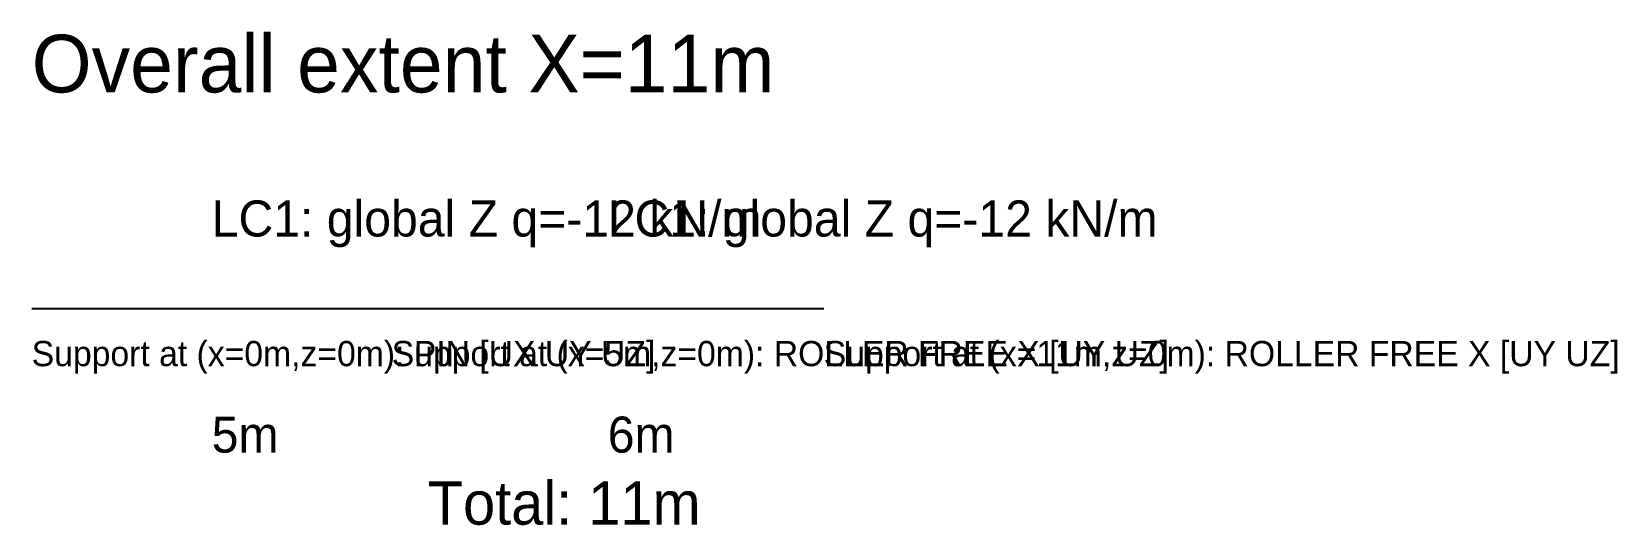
# Model space of a CAD drawing. Header units: metres. Extents: x 0 to 22, y -3 to 3.8.
import ezdxf

# ---------------------------------------------------------------- set-up
doc = ezdxf.new("R2010")
doc.units = ezdxf.units.M
for name, color, linetype in [('DIM', 5, 'CONTINUOUS'), ('LOAD', 1, 'CONTINUOUS'), ('STRUCT', 7, 'CONTINUOUS'), ('SUPPORT', 3, 'CONTINUOUS')]:
    doc.layers.add(name, color=color, linetype=linetype)

msp = doc.modelspace()

# ---------------------------------------------------------------- linework, layer by layer
at = {"layer": 'STRUCT'}
for p, q in [((0, 0), (5, 0)), ((5, 0), (11, 0))]:
    msp.add_line(p, q, dxfattribs=at)

# ---------------------------------------------------------------- texts
at = {"layer": 'DIM'}
for s, height, p in [('5m', 0.5, (2.5, -2)), ('6m', 0.5, (8, -2)), ('Total: 11m', 0.6, (5.5, -3))]:
    msp.add_text(s, height=height, dxfattribs=at).set_placement(p)
at = {"layer": 'LOAD'}
for p in [(2.5, 1), (8, 1)]:
    msp.add_text('LC1: global Z q=-12 kN/m', height=0.5, dxfattribs=at).set_placement(p)
at = {"layer": 'SUPPORT'}
for s, p in [('Support at (x=0m,z=0m): PIN [UX UY UZ]', (0, -0.8)), ('Support at (x=5m,z=0m): ROLLER FREE X [UY UZ]', (5, -0.8)), ('Support at (x=11m,z=0m): ROLLER FREE X [UY UZ]', (11, -0.8))]:
    msp.add_text(s, height=0.35, dxfattribs=at).set_placement(p)
at = {"layer": 'TEXT'}
msp.add_text('Overall extent X=11m', height=0.8, dxfattribs=at).set_placement((0, 3))

doc.saveas('drawing.dxf')
